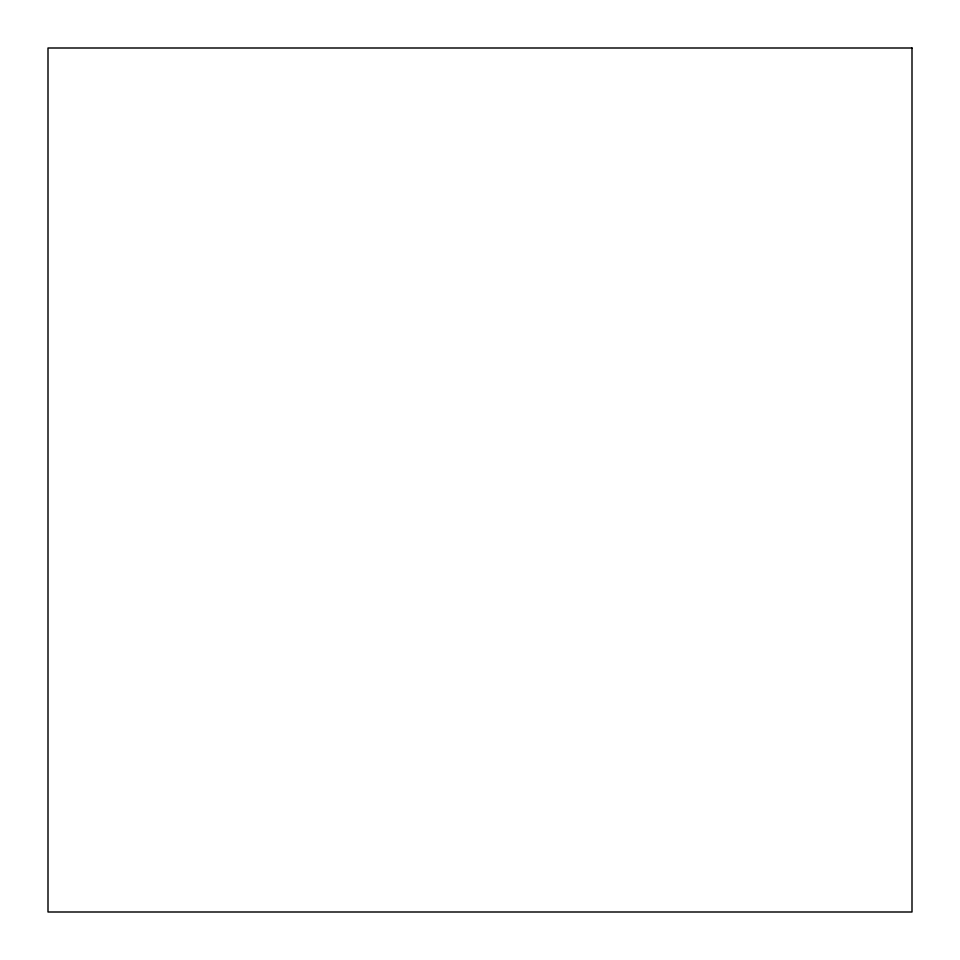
<?xml version="1.0" encoding="UTF-8"?>
<svg xmlns="http://www.w3.org/2000/svg" width="960" height="960" viewBox="0 0 960 960"><rect width="100%" height="100%" fill="white"/><g stroke="black" fill="none" stroke-linecap="round" stroke-linejoin="round"><path stroke-width="1.44" d="M912 48L48 48L48 912L912 912L912 48"/></g></svg>
